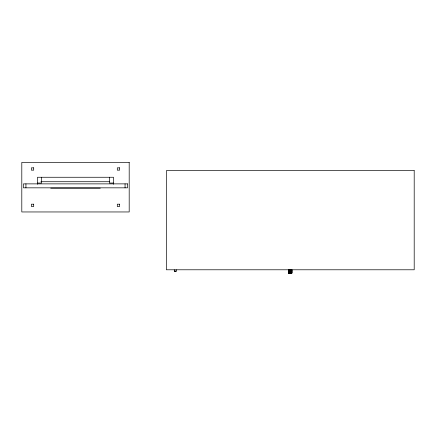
<?xml version="1.0" encoding="UTF-8"?>
<svg xmlns="http://www.w3.org/2000/svg" width="436" height="436" viewBox="0 0 436 436"><rect width="100%" height="100%" fill="white"/><g stroke="black" fill="none" stroke-linecap="round" stroke-linejoin="round"><path stroke-width="0.65" d="M40.891 181.719L109.425 181.719M37.496 183.044L41.627 183.044L41.627 177.261M113.496 183.044L109.365 183.044L109.365 177.261M50.712 188.167L100.28 188.167M174.296 271.148L176.28 271.148M288.632 269.71L288.632 273.089L291.935 273.089L291.924 269.71M291.88 269.868L291.88 273.089M291.809 269.868L291.809 273.089M291.717 269.868L291.717 273.089M291.597 269.868L291.597 273.585L288.964 273.585L288.975 269.868M291.455 269.868L291.504 273.585M291.428 273.089L291.428 273.585M291.292 269.868L291.335 273.585M291.221 273.089L291.221 273.585M291.112 269.868L291.09 273.585M290.916 269.868L290.943 273.585M290.79 273.089L290.79 273.585M290.714 269.868L290.714 273.089M290.627 273.089L290.627 273.585M290.501 269.868L290.458 273.585M290.283 269.868L290.283 273.585M290.114 273.089L290.12 273.612M290.071 269.868L290.071 273.089M289.94 273.089L289.94 273.585M289.858 269.868L289.858 273.089M289.777 273.089L289.777 273.585M289.651 269.868L289.651 273.089M289.624 273.089L289.624 273.585M289.46 269.868L289.482 273.585M289.281 269.868L289.351 273.585M289.237 273.089L289.237 273.585M289.117 269.868L289.139 273.585M289.063 273.089L289.063 273.585M288.855 269.868L288.855 273.089M288.757 269.71L288.757 273.089M288.687 269.71L288.648 273.089M176.28 269.824L176.28 271.187L174.296 271.187L174.296 269.824M125.061 183.872L125.061 187.834M113.496 184.286L113.496 177.261L37.496 177.261L37.496 184.286M25.931 183.872L25.931 187.834M129.192 162.388L21.8 162.388L21.8 211.956L129.192 211.956L129.192 162.388M33.697 167.844L31.381 167.844L31.381 170.154L33.697 170.154L33.697 167.844M119.611 167.844L117.3 167.844L117.3 170.154L119.611 170.154L119.611 167.844M414.2 170.65L166.367 170.65L166.367 269.786L414.2 269.786L414.2 170.65M127.541 183.872L23.451 183.872L23.451 187.834L127.541 187.834L127.541 183.872M33.697 204.19L31.381 204.19L31.381 206.506L33.697 206.506L33.697 204.19M119.611 204.19L117.3 204.19L117.3 206.506L119.611 206.506L119.611 204.19"/></g></svg>
